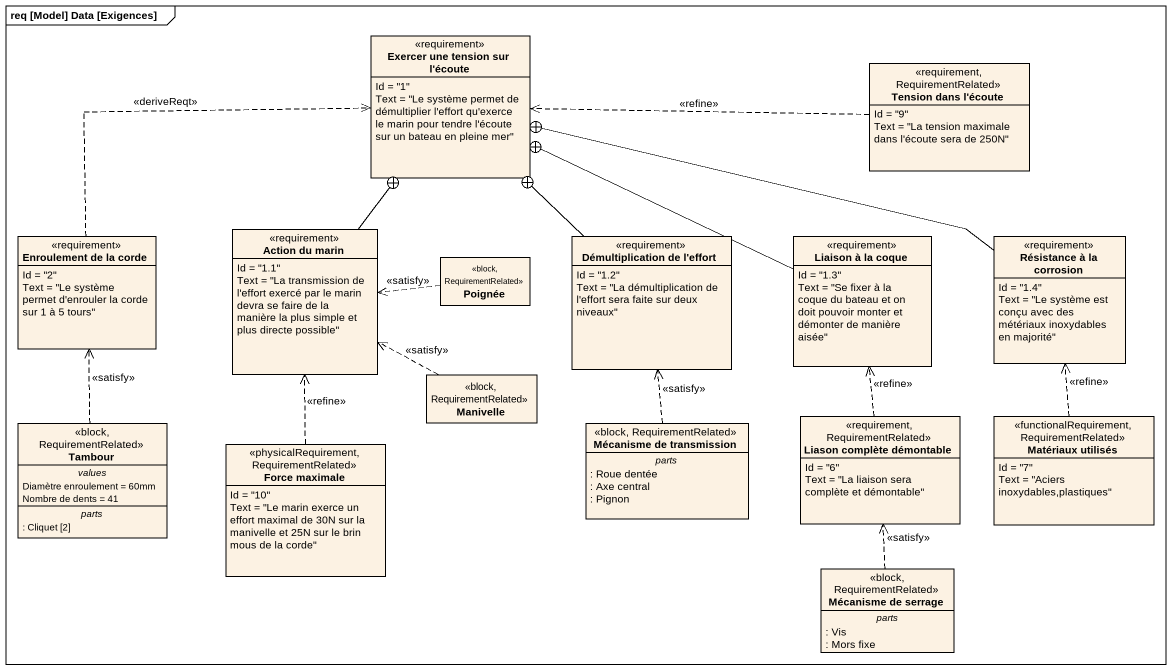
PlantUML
@startuml
mainframe req [Model] Data [Exigences]
hide circle
hide empty members
class "Exercer une tension sur l'écoute" as Exercer_une_tension_sur_l <<requirement>> {
  Id = "1"
  Text = "Le système permet de démultiplier l'effort qu'exerce le marin pour tendre l'écoute sur un bateau en pleine mer"
}
class "Tension dans l'écoute" as Tension_dans_l_écoute <<requirement, RequirementRelated>> {
  Id = "9"
  Text = "La tension maximale dans l'écoute sera de 250N"
}
class "Enroulement de la corde" as Enroulement_de_la_corde <<requirement>> {
  Id = "2"
  Text = "Le système permet d'enrouler la corde sur 1 à 5 tours"
}
class "Action du marin" as Action_du_marin <<requirement>> {
  Id = "1.1"
  Text = "La transmission de l'effort exercé par le marin devra se faire de la manière la plus simple et plus directe possible"
}
class "Démultiplication de l'effort" as Démultiplication_de_l_effort <<requirement>> {
  Id = "1.2"
  Text = "La démultiplication de l'effort sera faite sur deux niveaux"
}
class "Liaison à la coque" as Liaison_à_la_coque <<requirement>> {
  Id = "1.3"
  Text = "Se fixer à la coque du bateau et on doit pouvoir monter et démonter de manière aisée"
}
class "Résistance à la corrosion" as Résistance_à_la_corrosion <<requirement>> {
  Id = "1.4"
  Text = "Le système est conçu avec des métériaux inoxydables en majorité"
}
class Poignée <<block, RequirementRelated>>
class Manivelle <<block, RequirementRelated>>
class "Liason complète démontable" as Liason_complète_démontable <<requirement, RequirementRelated>> {
  Id = "6"
  Text = "La liaison sera complète et démontable"
}
class "Matériaux utilisés" as Matériaux_utilisés <<functionalRequirement, RequirementRelated>> {
  Id = "7"
  Text = "Aciers inoxydables,plastiques"
}
class Tambour <<block, RequirementRelated>> {
  -- values --
  Diamètre enroulement = 60mm
  Nombre de dents = 41
  -- parts --
  : Cliquet [2]
}
class "Force maximale" as Force_maximale <<physicalRequirement, RequirementRelated>> {
  Id = "10"
  Text = "Le marin exerce un effort maximal de 30N sur la manivelle et 25N sur le brin mous de la corde"
}
class "Mécanisme de transmission" as Mécanisme_de_transmission <<block, RequirementRelated>> {
  -- parts --
  : Roue dentée
  : Axe central
  : Pignon
}
class "Mécanisme de serrage" as Mécanisme_de_serrage <<block, RequirementRelated>> {
  -- parts --
  : Vis
  : Mors fixe
}
Tension_dans_l_écoute .left.> Exercer_une_tension_sur_l : <<refine>>
Enroulement_de_la_corde .right.> Exercer_une_tension_sur_l : <<deriveReqt>>
Action_du_marin -up-+ Exercer_une_tension_sur_l
Démultiplication_de_l_effort -up-+ Exercer_une_tension_sur_l
Liaison_à_la_coque -left-+ Exercer_une_tension_sur_l
Résistance_à_la_corrosion -left-+ Exercer_une_tension_sur_l
Poignée .left.> Action_du_marin : <<satisfy>>
Manivelle .left.> Action_du_marin : <<satisfy>>
Liason_complète_démontable .up.> Liaison_à_la_coque : <<refine>>
Matériaux_utilisés .up.> Résistance_à_la_corrosion : <<refine>>
Tambour .up.> Enroulement_de_la_corde : <<satisfy>>
Force_maximale .up.> Action_du_marin : <<refine>>
Mécanisme_de_transmission .up.> Démultiplication_de_l_effort : <<satisfy>>
Mécanisme_de_serrage .up.> Liason_complète_démontable : <<satisfy>>
@enduml
